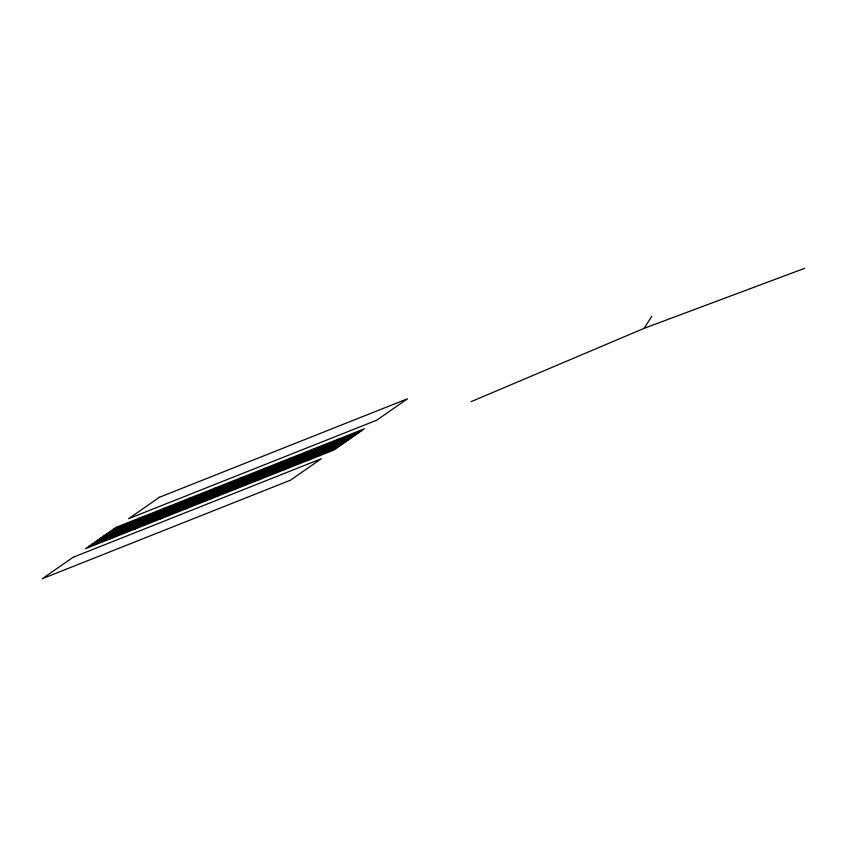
<?xml version="1.0" encoding="UTF-8"?>
<svg xmlns="http://www.w3.org/2000/svg" width="847" height="847" viewBox="0 0 847 847"><rect width="100%" height="100%" fill="white"/><g stroke="black" fill="none" stroke-linecap="round" stroke-linejoin="round"><path stroke-width="1.27" d="M471.07 401.679L644.101 328.35L651.798 316.227M110.29 538.84L141.089 517.422M135.096 528.994L165.896 507.575M159.914 519.137L190.713 497.718M184.72 509.291L215.519 487.872M209.537 499.444L240.336 478.026M234.344 489.587L265.143 468.169M259.161 479.741L289.96 458.322M283.967 469.884L314.766 448.465M308.784 460.037L339.583 438.619M113.191 529.417L361.32 430.911M110.11 531.556L358.239 433.05M107.029 533.695L355.158 435.189M103.959 535.844L352.077 437.338M100.878 537.983L348.996 439.477M97.797 540.121L345.915 441.615M94.716 542.271L342.834 443.764M91.635 544.409L339.753 445.903M88.554 546.548L336.672 448.042M644.101 328.35L804.65 268.319M73.149 557.262L42.35 578.681L290.468 480.175L321.278 458.756L73.149 557.262M116.272 527.279L85.473 548.697L333.591 450.191L364.401 428.773L116.272 527.279M159.395 497.284L128.596 518.703L376.714 420.197L407.523 398.778L159.395 497.284"/></g></svg>
